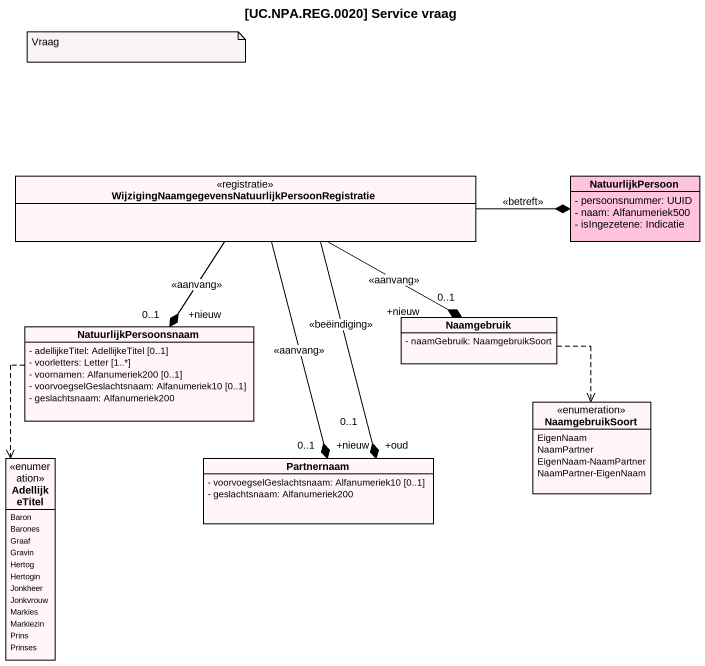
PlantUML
@startuml
title [UC.NPA.REG.0020] Service vraag
hide circle
hide empty members
skinparam classAttributeIconSize 0
class "WijzigingNaamgegevensNatuurlijkPersoonRegistratie" as WijzigingNaamgegevensNatuurl <<registratie>> #FFF5FA
class NatuurlijkPersoon #FFC3DF {
  - persoonsnummer: UUID
  - naam: Alfanumeriek500
  - isIngezetene: Indicatie
}
class NatuurlijkPersoonsnaam #FFF5FA {
  - adellijkeTitel: AdellijkeTitel [0..1]
  - voorletters: Letter [1..*]
  - voornamen: Alfanumeriek200 [0..1]
  - voorvoegselGeslachtsnaam: Alfanumeriek10 [0..1]
  - geslachtsnaam: Alfanumeriek200
}
class Naamgebruik #FFF5FA {
  - naamGebruik: NaamgebruikSoort
}
enum NaamgebruikSoort #FFF5FA {
  EigenNaam
  NaamPartner
  EigenNaam-NaamPartner
  NaamPartner-EigenNaam
}
enum AdellijkeTitel #FFF5FA {
  Baron
  Barones
  Graaf
  Gravin
  Hertog
  Hertogin
  Jonkheer
  Jonkvrouw
  Markies
  Markiezin
  Prins
  Prinses
}
class Partnernaam #FFF5FA {
  - voorvoegselGeslachtsnaam: Alfanumeriek10 [0..1]
  - geslachtsnaam: Alfanumeriek200
}
WijzigingNaamgegevensNatuurl -right-* NatuurlijkPersoon : <<betreft>>
WijzigingNaamgegevensNatuurl --* "+nieuw\n0..1" NatuurlijkPersoonsnaam : <<aanvang>>
WijzigingNaamgegevensNatuurl -right-* "+nieuw\n0..1" Naamgebruik : <<aanvang>>
WijzigingNaamgegevensNatuurl --* "+nieuw\n0..1" Partnernaam : <<aanvang>>
WijzigingNaamgegevensNatuurl --* "+oud\n0..1" Partnernaam : <<beëindiging>>
NatuurlijkPersoonsnaam ..> AdellijkeTitel
Naamgebruik ..> NaamgebruikSoort
note as N1
  Vraag
end note
@enduml
